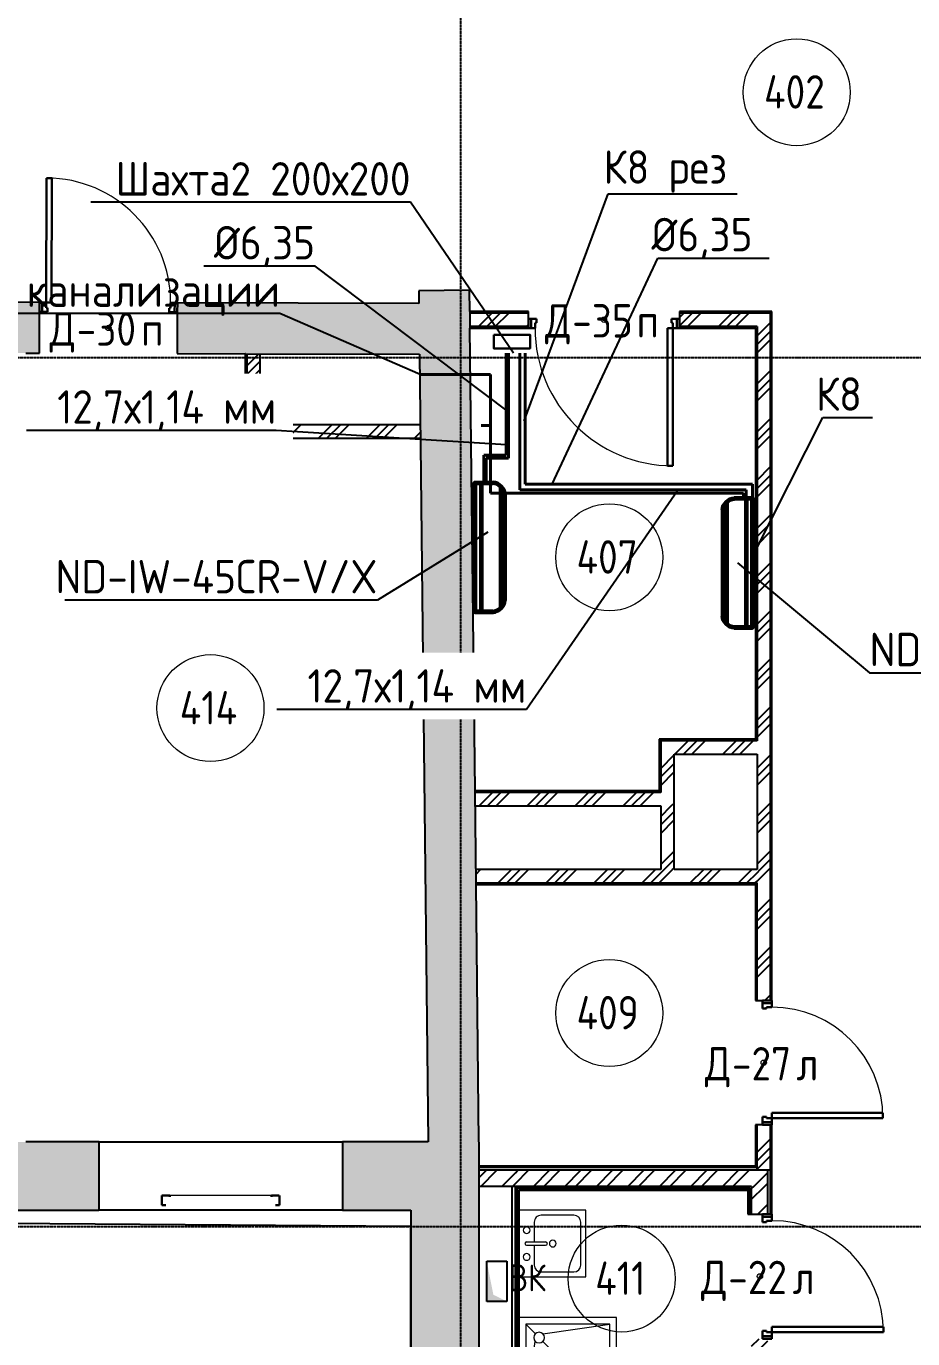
# Model space of a CAD drawing. Header units: millimetres. Extents: x -129048 to 476301, y -5853 to 215316.
# Drawn here: x 361914 to 368545, y 1417 to 11234 of the extents above; entities that cross this region are included whole.
import ezdxf
from ezdxf import colors
from ezdxf.entities.mleader import LeaderData, LeaderLine
from ezdxf.math import Vec2, Vec3

# ---------------------------------------------------------------- set-up
doc = ezdxf.new("R2010")
doc.units = ezdxf.units.MM
for name, pattern in [('ADSK_Линия сетки', [25, 20, -2.5, 0, -2.5]), ('ADSK_Сверху', [4.5, 3, -1.5]), ('ADSK_Снесено', [4.5, 3, -1.5])]:
    doc.linetypes.add(name, pattern=pattern)
for name, color, linetype, lineweight, true_color in [('_ Окна', 5, 'Continuous', 30, 0x0000ff), ('Линии', 7, 'Continuous', 9, 0x00a600), ('Стены внутренние', 5, 'Continuous', 18, 0x0000ff), ('Стены наружные', 1, 'ADSK_Снесено', 18, 0xff0000), ('Стены штриховка', 5, 'Continuous', 18, 0x0000ff)]:
    doc.layers.add(name, color=color, linetype=linetype, lineweight=lineweight, true_color=true_color)
for name, color, linetype, lineweight in [('GAZLAITER', 1, 'Continuous', 40), ('Аннотация', 7, 'Continuous', 9), ('Двери', 251, 'Continuous', 18), ('Дренаж', 36, 'Continuous', 40), ('Кондеи', 6, 'Continuous', 60), ('Марки дверей', 7, 'Continuous', 20), ('Марки помещений', 7, 'Continuous', 20), ('Окна', 251, 'Continuous', 18), ('Сантехника', 251, 'Continuous', 18), ('Узлы', 7, 'Continuous', 18)]:
    doc.layers.add(name, color=color, linetype=linetype, lineweight=lineweight)
doc.styles.add('GOST Common_1', font='GOST Common_0.ttf', dxfattribs={"width": 0.9, "height": 200})
doc.styles.add('GOST Common_2', font='GOST Common_0.ttf', dxfattribs={"width": 0.9, "height": 250})
doc.styles.add('PIK', font='isocpeur.ttf', dxfattribs={"width": 0.9, "height": 250})
pattern_1 = [(45, (322754.53, 150), (-179.6051, 179.6051), []), (45, (322818.03, 150), (0, 359.2102), []), (45, (322691.03, 150), (0, 359.2102), [])]
pattern_2 = [(45, (322754.53, 150), (-117.8655, 117.8655), []), (45, (322833.11, 150), (-117.8655, 117.8655), [])]

# ---------------------------------------------------------------- blocks, each defined once
blk = doc.blocks.new('Витраж-тент со смещением вовне - 60мм 30 сдвиг-1466942-04 План 4-го этажа')
at = {"layer": '_ Окна', "color": 161, "linetype": 'ADSK_Сверху', "true_color": 0xaaaaff}
for p, q in [((-440, 25), (-440, -45)), ((-440, 25), (-410, 25)), ((-440, -45), (-440, 25)), ((440, 25), (410, 25)), ((440, -45), (440, 25)), ((440, -45), (440, 25)), ((-380, -45), (-440, -45)), ((-380, -35), (-380, -45)), ((380, -35), (380, -45)), ((380, -45), (440, -45))]:
    blk.add_line(p, q, dxfattribs=at)
at = {"layer": 'Окна', "color": 161, "linetype": 'ADSK_Сверху', "true_color": 0xaaaaff}
blk.add_line((-380, -45), (380, -45), dxfattribs=at)
blk = doc.blocks.new('AC_Дверь_Однопольная - Д-30п 1030х2200h-1983150-04 План 4-го этажа')
at = {"layer": 'Двери', "lineweight": 30}
for p, q in [((-465, 1120), (-425, 1120)), ((-465, 190), (-465, 1120)), ((-425, 1120), (-425, 190)), ((-515, 190), (-495, 190)), ((-515, 120), (-515, 190)), ((-495, 120), (-515, 120)), ((-495, 190), (-465, 190)), ((-495, 120), (-495, 190)), ((-495, 190), (-495, 120)), ((-455, 120), (-495, 120)), ((-425, 190), (-465, 190)), ((-465, 190), (-465, 150)), ((-465, 150), (-455, 150)), ((-455, 150), (-455, 120)), ((455, 150), (465, 150)), ((455, 120), (455, 150)), ((495, 120), (455, 120)), ((465, 190), (495, 190)), ((465, 150), (465, 190)), ((495, 190), (495, 120)), ((495, 190), (515, 190)), ((495, 120), (495, 190)), ((515, 120), (495, 120)), ((515, 190), (515, 120))]:
    blk.add_line(p, q, dxfattribs=at)
at = {"layer": 'Двери'}
blk.add_arc((-465, 190), 930, 0, 90, dxfattribs=at)
blk = doc.blocks.new('AC_Дверь_Однопольная - Д-35п 1130х2200h-1983249-04 План 4-го этажа')
at = {"layer": 'Двери', "lineweight": 30}
for p, q in [((-515, 1092), (-475, 1092)), ((-515, 62), (-515, 1092)), ((-475, 1092), (-475, 62)), ((-565, 62), (-545, 62)), ((-565, -8), (-565, 62)), ((-545, 62), (-515, 62)), ((-545, -8), (-545, 62)), ((-545, 62), (-545, -8)), ((-475, 62), (-515, 62)), ((-515, 62), (-515, 22)), ((-515, 22), (-505, 22)), ((-505, 22), (-505, -8)), ((505, 22), (515, 22)), ((505, -8), (505, 22)), ((515, 62), (545, 62)), ((515, 22), (515, 62)), ((545, 62), (545, -8)), ((545, 62), (565, 62)), ((545, -8), (545, 62)), ((565, 62), (565, -8)), ((-545, -8), (-565, -8)), ((-505, -8), (-545, -8)), ((545, -8), (505, -8)), ((565, -8), (545, -8))]:
    blk.add_line(p, q, dxfattribs=at)
at = {"layer": 'Двери'}
blk.add_arc((-515, 62), 1030, 0, 90, dxfattribs=at)
blk = doc.blocks.new('AC_Дверь_Однопольная - Д-27л 930х2200h-1983253-04 План 4-го этажа')
at = {"layer": 'Двери', "lineweight": 30}
for p, q in [((415, 892), (375, 892)), ((375, 892), (375, 62)), ((415, 62), (415, 892)), ((-445, 62), (-465, 62)), ((-465, 62), (-465, -8)), ((-415, 62), (-445, 62)), ((-445, 62), (-445, -8)), ((-445, -8), (-445, 62)), ((-415, 22), (-415, 62)), ((-405, 22), (-415, 22)), ((-405, -8), (-405, 22)), ((375, 62), (415, 62)), ((415, 22), (405, 22)), ((405, 22), (405, -8)), ((445, 62), (415, 62)), ((415, 62), (415, 22)), ((445, -8), (445, 62)), ((465, 62), (445, 62)), ((445, 62), (445, -8)), ((465, -8), (465, 62)), ((-465, -8), (-445, -8)), ((-445, -8), (-405, -8)), ((405, -8), (445, -8)), ((445, -8), (465, -8))]:
    blk.add_line(p, q, dxfattribs=at)
at = {"layer": 'Двери'}
blk.add_arc((415, 62), 830, 90, 180, dxfattribs=at)
blk = doc.blocks.new('AC_Дверь_Однопольная - Д-22л 933х2200h-1983239-04 План 4-го этажа')
at = {"layer": 'Двери', "lineweight": 30}
for p, q in [((416.5, 923), (376.5, 923)), ((376.5, 923), (376.5, 90)), ((416.5, 90), (416.5, 923)), ((-446.5, 90), (-466.5, 90)), ((-466.5, 90), (-466.5, 20)), ((-466.5, 20), (-446.5, 20)), ((-416.5, 90), (-446.5, 90)), ((-446.5, 90), (-446.5, 20)), ((-446.5, 20), (-446.5, 90)), ((-446.5, 20), (-406.5, 20)), ((-416.5, 50), (-416.5, 90)), ((-406.5, 50), (-416.5, 50)), ((-406.5, 20), (-406.5, 50)), ((376.5, 90), (416.5, 90)), ((416.5, 50), (406.5, 50)), ((406.5, 50), (406.5, 20)), ((406.5, 20), (446.5, 20)), ((446.5, 90), (416.5, 90)), ((416.5, 90), (416.5, 50)), ((446.5, 20), (446.5, 90)), ((466.5, 90), (446.5, 90)), ((446.5, 90), (446.5, 20)), ((446.5, 20), (466.5, 20)), ((466.5, 20), (466.5, 90))]:
    blk.add_line(p, q, dxfattribs=at)
at = {"layer": 'Двери'}
blk.add_arc((416.5, 90), 833, 90, 180, dxfattribs=at)
blk = doc.blocks.new('Кухонная мойка-Одиночная - 500 x 500 мм-1924934-04 План 4-го этажа')
at = {"layer": 'Сантехника'}
for p, q in [((-234.3, 252.3), (-234.3, -247.7)), ((265.7, -247.7), (265.7, 252.3)), ((3, 138), (-145.4, 138)), ((3, 195.2), (3, 53.1)), ((28.4, 195.2), (28.4, 53.1)), ((176.8, 138), (28.4, 138)), ((-196.2, 87.2), (-196.2, -158.8)), ((227.6, -158.8), (227.6, 87.2)), ((-234.3, -247.7), (265.7, -247.7)), ((-145.4, -209.6), (176.8, -209.6))]:
    blk.add_line(p, q, dxfattribs=at)
for centre, radius, start, end in [((-84.3, 195.2), 25.4, 360, 180), ((15.7, 195.2), 12.7, 360, 180), ((115.7, 195.2), 25.4, 360, 180), ((-145.4, 87.2), 50.8, 90, 180), ((-84.3, 195.2), 25.4, 180, 0), ((115.7, 195.2), 25.4, 180, 0), ((176.8, 87.2), 50.8, 360, 90), ((15.7, 0), 25.4, 360, 180), ((15.7, 0), 25.4, 180, 0), ((15.7, 53.1), 12.7, 180, 0), ((-145.4, -158.8), 50.8, 180, 270), ((176.8, -158.8), 50.8, 270, 0)]:
    blk.add_arc(centre, radius, start, end, dxfattribs=at)
blk = doc.blocks.new('Душевая кабинка-2D - 730кв-1928972-04 План 4-го этажа')
at = {"layer": 'Сантехника'}
for p, q in [((730, 0), (0, 0)), ((730, -730), (730, 0)), ((50, -50), (50, -680)), ((680, -50), (50, -50)), ((680, -680), (680, -50)), ((50, -680), (680, -680)), ((0, -730), (730, -730))]:
    blk.add_line(p, q, dxfattribs=at)
at = {"layer": 'Сантехника', "lineweight": 9}
for p, q in [((122.4, -122.4), (50, -50)), ((177.6, -122.4), (680, -50)), ((50, -680), (121.1, -178.9)), ((680, -680), (178.9, -178.9))]:
    blk.add_line(p, q, dxfattribs=at)
at = {"layer": 'Сантехника'}
for start, end in [(0, 180), (180, 0)]:
    blk.add_arc((150, -150), 40, start, end, dxfattribs=at)
blk = doc.blocks.new('ADSK_Марка_Помещение_ОдноЗначение - Номер-247393-04 План 4-го этажа')
at = {"layer": 'Марки помещений'}
blk.add_circle((0, 0), 4, dxfattribs=at)
blk = doc.blocks.new('ADSK_Марка_Дверь - Типоразмер_ADSK_Марка-58376-04 План 4-го этажа')
at = {"layer": 'Марки дверей', "lineweight": 9}
blk.add_circle((0, 0), 0.2, dxfattribs=at)
blk = doc.blocks.new('Наружний 45+')
for p, q in [((18255.9, 8700.3), (17289.9, 8700.3)), ((17289.9, 8700.3), (17289.9, 8563.2)), ((18255.9, 8651.7), (17289.9, 8651.7)), ((18228.3, 8504.7), (17317.6, 8504.7))]:
    blk.add_line(p, q)
for points in [[(17289.9, 8563.2), (17289.9, 8700.3), (18255.9, 8700.3), (18255.9, 8563.2)], [(18169.9, 8477), (17376, 8477)]]:
    blk.add_lwpolyline(points)
for centre, start, end in [((17385.7, 8572.7), 185.64924, 264.24405), ((18160.2, 8572.7), 275.75595, 354.35076)]:
    blk.add_arc(centre, 96.2, start, end)

msp = doc.modelspace()

# ---------------------------------------------------------------- hatches: boundary and pattern name
at = {"layer": 'Стены внутренние', "lineweight": 25, "true_color": 0x636466}
msp.add_hatch(color=251, dxfattribs=at).paths.add_polyline_path([(364920.50239, 2889.50427), (365300.52604, 2889.50427), (365229.44763, 9260.61163), (364849.47128, 9256.37247), (364912.5928, 3598.48002)])
h = msp.add_hatch(color=251, dxfattribs=at)
h.paths.add_polyline_path([(364854.76938, 8781.47746), (364850.52982, 9161.48999), (363044.37598, 9166.2642), (363043.37153, 8786.26552), (363813.80471, 8784.22904)])
h.paths.add_polyline_path([(362013.37513, 8788.98811), (362013.37513, 9168.98944), (359954.15624, 9174.43257), (359953.15179, 8794.4339), (361561.12614, 8790.18354)])
h.paths.add_polyline_path([(358923.15539, 8797.15648), (358923.97481, 9177.15516), (356028.72839, 9184.80865), (356027.72394, 8804.80997), (357055.769, 8802.09254)])
h = msp.add_hatch(dxfattribs=at)
h.set_pattern_fill('FP_1', color=251, style=0, pattern_type=2)
h.set_pattern_definition(pattern_1)
h.paths.add_polyline_path([(367479.87958, 8988.91709), (367479.87958, 9088.91709), (366799.87958, 9088.91709), (366799.87958, 8988.91709), (367379.87958, 8988.91709)])
h.paths.add_polyline_path([(365669.87958, 8988.91709), (365669.87958, 9088.91709), (365231.36312, 9088.91709), (365232.47875, 8988.91709), (365629.82063, 8988.91709)])
h = msp.add_hatch(dxfattribs=at)
h.set_pattern_fill('FP_1', color=251, style=0, pattern_type=2)
h.set_pattern_definition(pattern_1)
h.paths.add_polyline_path([(367479.87958, 5788.84524), (367479.87958, 8988.91709), (367379.87958, 8988.91709), (367379.87958, 5788.84524)])
h = msp.add_hatch(dxfattribs=at)
h.set_pattern_fill('FP_1', color=251, style=0, pattern_type=2)
h.set_pattern_definition(pattern_1)
h.paths.add_polyline_path([(363663.23999, 8152.52642), (363663.23999, 8784.62703), (363563.23999, 8784.89136), (363563.23999, 8152.52642)])
h = msp.add_hatch(dxfattribs=at)
h.set_pattern_fill('FP_1', color=251, style=0, pattern_type=2)
h.set_pattern_definition(pattern_1)
h.paths.add_polyline_path([(364861.78619, 8152.52642), (364860.67055, 8252.52642), (363663.23999, 8252.52642), (363663.23999, 8152.52642), (364854.76938, 8152.52642)])
h = msp.add_hatch(dxfattribs=at)
h.set_pattern_fill('FP_1', color=251, style=0, pattern_type=2)
h.set_pattern_definition(pattern_1)
h.paths.add_polyline_path([(366659.87958, 5402.16371), (366759.87958, 5402.16371), (366759.87958, 5888.84524), (366659.87958, 5888.84524), (366659.87958, 5502.16371)])
h = msp.add_hatch(dxfattribs=at)
h.set_pattern_fill('FP_1', color=251, style=0, pattern_type=2)
h.set_pattern_definition(pattern_1)
h.paths.add_polyline_path([(367379.87958, 5788.84524), (367379.87958, 5888.84524), (366759.87958, 5888.84524), (366759.87958, 5788.84524), (367367.87958, 5788.84524)])
h = msp.add_hatch(dxfattribs=at)
h.set_pattern_fill('FP_1', color=251, style=0, pattern_type=2)
h.set_pattern_definition(pattern_1)
h.paths.add_polyline_path([(367479.87958, 4926.78828), (367479.87958, 5788.84524), (367379.87958, 5788.84524), (367379.87958, 4926.78828)])
h = msp.add_hatch(dxfattribs=at)
h.set_pattern_fill('FP_1', color=251, style=0, pattern_type=2)
h.set_pattern_definition(pattern_1)
h.paths.add_polyline_path([(365272.49389, 5402.16371), (366659.87958, 5402.16371), (366659.87958, 5502.16371), (365271.37825, 5502.16371)])
h = msp.add_hatch(dxfattribs=at)
h.set_pattern_fill('FP_1', color=251, style=0, pattern_type=2)
h.set_pattern_definition(pattern_1)
h.paths.add_polyline_path([(366659.87958, 4926.78828), (366759.87958, 4926.78828), (366759.87958, 5402.16371), (366659.87958, 5402.16371), (366659.87958, 5127.08452)])
h = msp.add_hatch(dxfattribs=at)
h.set_pattern_fill('FP_1', color=251, style=0, pattern_type=2)
h.set_pattern_definition(pattern_1)
h.paths.add_polyline_path([(365278.91299, 4826.78828), (367379.87958, 4826.84573), (367379.87958, 4926.78828), (365277.79735, 4926.78828)])
h = msp.add_hatch(dxfattribs=at)
h.set_pattern_fill('FP_1', color=251, style=0, pattern_type=2)
h.set_pattern_definition(pattern_1)
h.paths.add_polyline_path([(367479.87958, 2676.77432), (367479.87958, 3016.78828), (367379.87958, 3016.78828), (367379.87958, 2676.77432), (367474.40739, 2676.77432)])
h.paths.add_polyline_path([(367421.87958, 3946.78828), (367479.87958, 3946.78828), (367479.87958, 4926.78828), (367379.87958, 4926.78828), (367379.87958, 3946.78828)])
h = msp.add_hatch(dxfattribs=at)
h.set_pattern_fill('FP_2', color=251, style=0, pattern_type=2)
h.set_pattern_definition(pattern_2)
h.paths.add_polyline_path([(365572.37958, 2556.77432), (365572.37958, 2676.77432), (365301.46628, 2676.77432), (365301.46628, 2556.77432), (365571.87958, 2556.77432)])
h = msp.add_hatch(dxfattribs=at)
h.set_pattern_fill('FP_2', color=251, style=0, pattern_type=2)
h.set_pattern_definition(pattern_2)
h.paths.add_polyline_path([(365572.37958, 2556.77432), (367459.87958, 2556.77432), (367459.87958, 2676.77432), (365572.37958, 2676.77432), (365572.37958, 2556.98133)])
h = msp.add_hatch(dxfattribs=at)
h.set_pattern_fill('FP_2', color=251, style=0, pattern_type=2)
h.set_pattern_definition(pattern_2)
h.paths.add_polyline_path([(367459.87958, 810.23165), (367459.87958, 1416.78828), (367339.87958, 1416.78828), (367339.87958, 810.23165)])
h.paths.add_polyline_path([(367339.87958, 2349.78828), (367459.87958, 2349.78828), (367459.87958, 2556.77432), (367339.87958, 2556.77432), (367339.87958, 2469.16392)])
at = {"layer": 'Стены наружные', "lineweight": 25, "true_color": 0x636466}
h = msp.add_hatch(color=251, dxfattribs=at)
h.paths.add_polyline_path([(364278.98816, 2379.50427), (365301.46628, 2379.50427), (365300.52604, 2889.50427), (364278.98816, 2889.50427), (364278.98816, 2683.42559)])
h.paths.add_polyline_path([(362458.98816, 2379.50427), (362458.98816, 2889.50427), (361442.16742, 2889.50427), (361442.16742, 2379.50427), (361561.12614, 2379.50427)])
h.paths.add_polyline_path([(359622.16742, 2379.50427), (359622.16742, 2889.50427), (358629.15179, 2889.50427), (358629.15179, 2379.50427), (359308.44757, 2379.50427)])
h.paths.add_polyline_path([(356158.59299, 2379.50427), (356809.15179, 2379.50427), (356809.15179, 2889.50427), (355819.17462, 2889.50427), (355819.17462, 2379.50427)])
h.paths.add_polyline_path([(352956.2709, 2379.50427), (353999.17462, 2379.50427), (353999.17462, 2889.50427), (352956.2709, 2889.50427), (352956.2709, 2712.1351)])
h.paths.add_polyline_path([(351136.2709, 2379.50427), (351136.2709, 2889.50427), (350123.48838, 2889.50427), (350123.48838, 2379.50427), (350615.41785, 2379.50427)])
h.paths.add_polyline_path([(348303.48838, 2379.50427), (348303.48838, 2889.50427), (347304.34839, 2889.50427), (347304.34839, 2379.50427), (348045.05471, 2379.50427)])
h.paths.add_polyline_path([(344533.07318, 2379.50427), (345484.34839, 2379.50427), (345484.34839, 2889.50427), (344533.07318, 2889.50427), (344533.07318, 2723.67862)])
h.paths.add_polyline_path([(341692.25211, 2379.50427), (342713.07318, 2379.50427), (342713.07318, 2889.50427), (341692.25211, 2889.50427), (341692.25211, 2723.67862)])
h.paths.add_polyline_path([(339035.06985, 2379.50427), (339872.25211, 2379.50427), (339872.25211, 2889.50427), (338882.04159, 2889.50427), (338882.04159, 2379.50427), (339034.34042, 2379.50427)])
h.paths.add_polyline_path([(336058.77586, 2379.50427), (337062.04159, 2379.50427), (337062.04159, 2889.50427), (336058.77586, 2889.50427), (336058.77586, 2731.96947)])
h.paths.add_polyline_path([(331027.53199, 2379.50427), (331404.76844, 2379.50427), (331404.76844, 2889.50427), (331027.53199, 2889.50427), (331027.53199, 2731.96947)])
h.paths.add_polyline_path([(334238.77586, 2379.50427), (334238.77586, 2889.50427), (333224.76844, 2889.50427), (333224.76844, 2379.50427)])
msp.add_hatch(color=251, dxfattribs=at).paths.add_polyline_path([(365301.46628, 300.23165), (365301.46628, 2379.50427), (364791.46628, 2379.50427), (364791.46628, 300.23165)])
at = {"layer": 'Узлы', "lineweight": 25, "true_color": 0x636466}
msp.add_hatch(color=251, dxfattribs=at).paths.add_polyline_path([(365358.45835, 1696.23383), (365508.45835, 1696.23383), (365407.95583, 1745.73131), (365358.45835, 1996.23383), (365358.45835, 1745.73131)])

# ---------------------------------------------------------------- linework, layer by layer
at = {"linetype": 'ADSK_Линия сетки', "lineweight": 25}
for p, q in [((365164.44493, -2753.38365), (365164.44493, 21818.8012)), ((311668.30983, 8756.78828), (379896.25284, 8756.78828)), ((311668.30983, 2256.78828), (379896.25284, 2256.78828))]:
    msp.add_line(p, q, dxfattribs=at)
at = {"color": 251, "lineweight": 25, "true_color": 0x636466}
msp.add_lwpolyline([(368787.74668, 21084.05859), (368787.74668, 43909.20652), (378787.15222, 43909.20652), (378968.4838, 8682.30207), (372687.93529, 8682.30207), (372687.93529, 300.23165), (364791.46628, 300.23165), (364791.46628, 2256.78828), (353990.50813, 2336.47811), (354090.93005, 2335.73719), (354090.93005, -2582.56685), (341727.17826, -2582.56685), (341727.17826, 2336.47811), (331027.53199, 2336.47811), (331027.53199, 422.0206), (323045.03328, 456.78828), (323045.03328, 8679.25245)], dxfattribs=at)
at = {"layer": 'GAZLAITER', "color": 5, "lineweight": 40, "ltscale": 10}
for p, q in [((365503.85616, 8026.928), (365503.85616, 8788.92196)), ((365605.816, 7767.9081), (365605.816, 8788.92196)), ((365337.33809, 7820.14237), (365337.33809, 8026.928)), ((365337.33809, 8026.928), (365503.85616, 8026.928)), ((367298.2461, 7767.9081), (365605.816, 7767.9081)), ((367298.2461, 7702.57601), (367298.2461, 7767.9081))]:
    msp.add_line(p, q, dxfattribs=at)
at = {"layer": 'GAZLAITER', "color": 1, "lineweight": 40, "ltscale": 10}
for p, q in [((365521.00257, 8003.4129), (365521.00257, 8788.92196)), ((365354.38902, 7820.14237), (365354.38902, 8003.4129)), ((365354.38902, 8003.4129), (365521.00257, 8003.4129))]:
    msp.add_line(p, q, dxfattribs=at)
at = {"layer": 'GAZLAITER'}
for p, q in [((365646.76519, 7809.17611), (365646.76519, 8788.92196)), ((367346.80947, 7809.17611), (365646.76519, 7809.17611)), ((367346.80947, 7702.57601), (367346.80947, 7809.17611))]:
    msp.add_line(p, q, dxfattribs=at)
at = {"layer": 'GAZLAITER', "color": 251, "lineweight": 30, "ltscale": 10, "true_color": 0x636466}
msp.add_lwpolyline([(365411.44574, 8926.8654), (365682.88574, 8926.8654), (365682.88574, 8823.98813), (365411.44574, 8823.98813)], close=True, dxfattribs=at)
at = {"layer": 'Дренаж'}
for p, q in [((365386.85359, 8629.27534), (364859.82801, 8629.27534)), ((365386.85359, 7741.30856), (365386.85359, 8629.27534)), ((365317.35894, 8249.07643), (365386.85359, 8249.07643)), ((365531.32544, 7741.30856), (365386.85359, 7741.30856)), ((367278.26695, 7741.30856), (365531.32544, 7741.30856)), ((367278.26695, 7702.57601), (367278.26695, 7741.30856))]:
    msp.add_line(p, q, dxfattribs=at)
at = {"layer": 'Линии', "color": 251, "lineweight": 25, "true_color": 0x636466}
for p, q in [((365358.45835, 1996.23383), (365508.45835, 1996.23383)), ((365358.45835, 1696.23383), (365358.45835, 1996.23383)), ((365508.45835, 1996.23383), (365508.45835, 1696.23383)), ((365508.45835, 1696.23383), (365358.45835, 1696.23383))]:
    msp.add_line(p, q, dxfattribs=at)
at = {"layer": 'Стены внутренние', "color": 251, "lineweight": 25, "true_color": 0x636466}
for p, q in [((365229.44763, 9260.61163), (364849.47128, 9256.37247)), ((364849.47128, 9256.37247), (364850.52982, 9161.48999)), ((365231.22924, 9100.91709), (365229.44763, 9260.61163)), ((362014.37958, 9168.98678), (359954.15624, 9174.43257)), ((364850.52982, 9161.48999), (363044.37598, 9166.2642)), ((362013.37513, 8788.98811), (362014.19455, 9098.98703)), ((363044.19095, 9096.26444), (363043.37153, 8786.26552)), ((365669.87958, 9100.91709), (365231.22924, 9100.91709)), ((365231.25155, 9098.91709), (365232.59032, 8978.91709)), ((365669.87958, 9046.91709), (365669.87958, 9100.91709)), ((367491.87958, 9100.91709), (366799.87958, 9100.91709)), ((366799.87958, 9100.91709), (366799.87958, 9046.91709)), ((367491.87958, 3946.78828), (367491.87958, 9100.91709)), ((365232.61263, 8976.91709), (365669.87958, 8976.91709)), ((365271.24438, 5514.16371), (365232.61263, 8976.91709)), ((366799.87958, 8976.91709), (367367.87958, 8976.91709)), ((367367.87958, 8976.91709), (367367.87958, 5900.84524)), ((361911.87958, 8789.2564), (362013.37513, 8788.98811)), ((363043.37153, 8786.26552), (363551.23999, 8784.92308)), ((363551.23999, 8784.92308), (363551.23999, 8152.52642)), ((363553.23999, 8784.91779), (364854.76938, 8781.47746)), ((363663.23999, 8252.52642), (363663.23999, 8784.62703)), ((364854.76938, 8781.47746), (364920.50239, 2889.50427)), ((364860.67055, 8252.52642), (363663.23999, 8252.52642)), ((363551.23999, 8152.52642), (364861.78619, 8152.52642)), ((367367.87958, 5900.84524), (366647.87958, 5900.84524)), ((366647.87958, 5900.84524), (366647.87958, 5514.16371)), ((366759.87958, 4926.78828), (366759.87958, 5788.84524)), ((366759.87958, 5788.84524), (367379.87958, 5788.84524)), ((367379.87958, 5788.84524), (367379.87958, 4926.78828)), ((366647.87958, 5514.16371), (365271.24438, 5514.16371)), ((365279.02455, 4816.78828), (365271.26669, 5512.16371)), ((365272.49389, 5402.16371), (366659.87958, 5402.16371)), ((366659.87958, 5402.16371), (366659.87958, 4926.78828)), ((366659.87958, 4926.78828), (365277.79735, 4926.78828)), ((367379.87958, 4926.78828), (366759.87958, 4926.78828)), ((365279.04686, 4814.78828), (367367.87958, 4814.78828)), ((365300.52604, 2889.50427), (365279.04686, 4814.78828)), ((367367.87958, 4814.78828), (367367.87958, 3946.78828)), ((367367.87958, 3946.78828), (367421.87958, 3946.78828)), ((367367.87958, 3016.78828), (367367.87958, 2708.77432)), ((367421.87958, 3016.78828), (367367.87958, 3016.78828)), ((367491.87958, 2349.78828), (367491.87958, 3016.78828)), ((367367.87958, 2708.77432), (365301.46628, 2708.77432)), ((365572.37958, 2556.77432), (365301.46628, 2556.77432)), ((365544.87958, 2556.77432), (365544.87958, 810.23165)), ((365599.87958, 810.23165), (365599.87958, 2528.77432)), ((365599.87958, 2528.77432), (367311.87958, 2528.77432)), ((367311.87958, 2528.77432), (367311.87958, 2349.78828)), ((367311.87958, 2349.78828), (367421.87958, 2349.78828))]:
    msp.add_line(p, q, dxfattribs=at)
at = {"layer": 'Стены наружные', "color": 251, "lineweight": 25, "true_color": 0x636466}
for p, q in [((362458.98816, 2889.50427), (361911.87958, 2889.50427)), ((362458.98816, 2379.50427), (362458.98816, 2889.50427)), ((362458.98816, 2889.50427), (364278.98816, 2889.50427)), ((364920.50239, 2889.50427), (364278.98816, 2889.50427)), ((364278.98816, 2889.50427), (364278.98816, 2379.50427)), ((365301.46628, 2889.50427), (365300.52604, 2889.50427)), ((365301.46628, 810.23165), (365301.46628, 2889.50427)), ((361442.16742, 2379.50427), (362458.98816, 2379.50427)), ((364278.98816, 2379.50427), (362458.98816, 2379.50427)), ((364278.98816, 2379.50427), (364791.46628, 2379.50427)), ((364791.46628, 2379.50427), (364791.46628, 300.23165))]:
    msp.add_line(p, q, dxfattribs=at)
at = {"layer": 'Стены штриховка', "color": 251, "lineweight": 25, "true_color": 0x636466}
for p, q in [((365231.22924, 9100.91709), (365231.25155, 9098.91709)), ((365669.87958, 9098.91709), (365231.25155, 9098.91709)), ((365669.87958, 9088.91709), (365231.36312, 9088.91709)), ((367491.87958, 9098.91709), (366799.87958, 9098.91709)), ((367479.87958, 9088.91709), (366799.87958, 9088.91709)), ((367479.87958, 3946.78828), (367479.87958, 9088.91709)), ((367489.87958, 3946.78828), (367489.87958, 9100.91709)), ((367489.87958, 9088.91709), (367491.87958, 9088.91709)), ((365669.87958, 8988.91709), (365232.47875, 8988.91709)), ((365669.87958, 8978.91709), (365232.59032, 8978.91709)), ((365232.59032, 8978.91709), (365232.61263, 8976.91709)), ((367379.87958, 8988.91709), (366799.87958, 8988.91709)), ((367369.87958, 8978.91709), (366799.87958, 8978.91709)), ((367369.87958, 5900.84524), (367369.87958, 8978.91709)), ((367379.87958, 8988.91709), (367379.87958, 5888.84524)), ((363553.23999, 8784.91779), (363551.23999, 8784.92308)), ((363553.23999, 8784.91779), (363553.23999, 8152.52642)), ((363563.23999, 8784.89136), (363563.23999, 8152.52642)), ((367379.87958, 5898.84524), (366647.87958, 5898.84524)), ((366649.87958, 5900.84524), (366649.87958, 5512.16371)), ((366659.87958, 5898.84524), (366659.87958, 5900.84524)), ((367379.87958, 5900.84524), (367367.87958, 5900.84524)), ((367379.87958, 5888.84524), (366659.87958, 5888.84524)), ((366659.87958, 5888.84524), (366659.87958, 5502.16371)), ((365271.24438, 5514.16371), (365271.26669, 5512.16371)), ((366649.87958, 5512.16371), (365271.26669, 5512.16371)), ((366659.87958, 5502.16371), (365271.37825, 5502.16371)), ((365278.91299, 4826.78828), (367379.87958, 4826.78828)), ((365279.02455, 4816.78828), (365279.04686, 4814.78828)), ((365279.02455, 4816.78828), (367379.87958, 4816.78828)), ((367367.87958, 4814.78828), (367379.87958, 4814.78828)), ((367369.87958, 3946.78828), (367369.87958, 4814.78828)), ((367379.87958, 3946.78828), (367379.87958, 4826.78828)), ((367369.87958, 2708.77432), (367369.87958, 3016.78828)), ((367379.87958, 2676.77432), (367379.87958, 3016.78828)), ((367479.87958, 2349.78828), (367479.87958, 3016.78828)), ((367489.87958, 2708.77432), (367489.87958, 3016.78828)), ((367379.87958, 2706.77432), (365301.46628, 2706.77432)), ((367379.87958, 2696.77432), (365301.46628, 2696.77432)), ((367479.87958, 2676.77432), (365301.46628, 2676.77432)), ((367459.87958, 2349.78828), (367459.87958, 2676.77432)), ((367489.87958, 2708.77432), (367491.87958, 2708.77432)), ((367489.87958, 2349.78828), (367489.87958, 2706.77432)), ((367489.87958, 2696.77432), (367491.87958, 2696.77432)), ((365571.87958, 2556.77432), (365571.87958, 810.23165)), ((367339.87958, 2556.77432), (365572.37958, 2556.77432)), ((367339.87958, 2349.78828), (367339.87958, 2556.77432)), ((367326.87958, 2543.77432), (365571.87958, 2543.77432)), ((365584.87958, 810.23165), (365584.87958, 2543.77432)), ((365590.87958, 810.23165), (365590.87958, 2543.77432)), ((365599.87958, 2537.77432), (365599.87958, 2543.77432)), ((367320.87958, 2537.77432), (365599.87958, 2537.77432)), ((367320.87958, 2349.78828), (367320.87958, 2537.77432)), ((367326.87958, 2349.78828), (367326.87958, 2543.77432))]:
    msp.add_line(p, q, dxfattribs=at)

# ---------------------------------------------------------------- block references
at = {"layer": '_ Окна', "color": 251, "linetype": 'ADSK_Сверху', "lineweight": 25, "true_color": 0x636466, "rotation": 180}
msp.add_blockref('Витраж-тент со смещением вовне - 60мм 30 сдвиг-1466942-04 План 4-го этажа', (363368.98816, 2442.15302), dxfattribs=at)
at = {"layer": 'Двери', "color": 251, "lineweight": 25, "true_color": 0x636466}
for name, p, rotation in [('AC_Дверь_Однопольная - Д-30п 1030х2200h-1983150-04 План 4-го этажа', (362528.87556, 8977.62615), 359.8485505277052), ('AC_Дверь_Однопольная - Д-35п 1130х2200h-1983249-04 План 4-го этажа', (366234.87958, 9038.91709), 180), ('AC_Дверь_Однопольная - Д-27л 930х2200h-1983253-04 План 4-го этажа', (367429.87958, 3481.78828), 269.9999999999999), ('AC_Дверь_Однопольная - Д-22л 933х2200h-1983239-04 План 4-го этажа', (367401.87958, 1883.28828), 270)]:
    msp.add_blockref(name, p, dxfattribs=dict(at, rotation=rotation))
at = {"layer": 'Кондеи', "rotation": 90}
msp.add_blockref('Наружний 45+', (373969.06672, -10435.79522), dxfattribs=at)
at = {"layer": 'Кондеи', "xscale": -1, "rotation": 270}
msp.add_blockref('Наружний 45+', (358646.53832, -10553.36158), dxfattribs=at)
at = {"layer": 'Марки дверей', "color": 251, "lineweight": 25, "true_color": 0x636466, "xscale": 99.99999999999993, "yscale": 99.99999999999993, "zscale": 99.99999999999993}
for p in [(366234.87958, 9038.91709), (362528.87556, 8977.62615), (367429.87958, 3481.78828), (367401.87958, 1883.28828)]:
    msp.add_blockref('ADSK_Марка_Дверь - Типоразмер_ADSK_Марка-58376-04 План 4-го этажа', p, dxfattribs=at)
at = {"layer": 'Марки помещений', "color": 251, "lineweight": 25, "true_color": 0x636466, "xscale": 99.99999999999993, "yscale": 99.99999999999993, "zscale": 99.99999999999993}
for p in [(367677.02199, 10740.79814), (366274.60984, 7262.17914), (363292.22086, 6134.03932), (366274.60984, 3853.0521), (366367.29895, 1866.82749)]:
    msp.add_blockref('ADSK_Марка_Помещение_ОдноЗначение - Номер-247393-04 План 4-го этажа', p, dxfattribs=at)
at = {"layer": 'Сантехника', "color": 251, "lineweight": 25, "true_color": 0x636466, "rotation": 89.9999999999998}
msp.add_blockref('Кухонная мойка-Одиночная - 500 x 500 мм-1924934-04 План 4-го этажа', (365852.22498, 2113.08508), dxfattribs=at)
at = {"layer": 'Сантехника', "color": 251, "lineweight": 25, "true_color": 0x636466}
msp.add_blockref('Душевая кабинка-2D - 730кв-1928972-04 План 4-го этажа', (365599.87958, 1575.23165), dxfattribs=at)

# ---------------------------------------------------------------- texts
at = {"layer": 'Аннотация', "color": 251, "lineweight": 25, "true_color": 0x636466, "insert": (365523.3929, 1972.3308), "char_height": 200, "width": 360.759375, "attachment_point": 1, "style": 'GOST Common_1'}
msp.add_mtext('ВК', dxfattribs=at)
at = {"layer": 'Марки дверей', "color": 251, "lineweight": 25, "true_color": 0x636466, "char_height": 250, "attachment_point": 1, "style": 'GOST Common_2'}
for s, insert, width in [('\\fGOST Common|b0|i0|c204|p34|;\\W.9;Д', (365795.05031, 9155.93018), 245.316375), ('-35', (365997.45656, 9155.93018), 584.4301875), ('\\fGOST Common|b0|i0|c204|p34|;\\W.9;Д', (362089.04628, 9094.63925), 245.316375), ('-30', (362291.45253, 9094.63925), 584.4301875), ('\\fGOST Common|b0|i0|c204|p34|;\\W.9;п', (366479.65968, 9155.93018), 194.8100625), ('\\fGOST Common|b0|i0|c204|p34|;\\W.9;п', (362773.65566, 9094.63925), 194.8100625), ('\\fGOST Common|b0|i0|c204|p34|;\\W.9;Д', (366990.05031, 3598.80138), 245.316375), ('-27', (367192.45656, 3598.80138), 584.4301875), ('\\fGOST Common|b0|i0|c204|p34|;\\W.9;л', (367674.65968, 3598.80138), 194.8100625), ('\\fGOST Common|b0|i0|c204|p34|;\\W.9;Д', (366962.05031, 2000.30138), 245.316375), ('-22', (367164.45656, 2000.30138), 584.4301875), ('\\fGOST Common|b0|i0|c204|p34|;\\W.9;л', (367646.65968, 2000.30138), 194.8100625)]:
    msp.add_mtext(s, dxfattribs=dict(at, insert=insert, width=width))
at = {"layer": 'Марки помещений', "color": 251, "lineweight": 25, "true_color": 0x636466, "char_height": 250, "attachment_point": 1, "style": 'GOST Common_2'}
for s, insert, width in [('402', (367432.21473, 10868.52321), 606.07575), ('407', (366029.80258, 7389.90421), 606.07575), ('414', (363062.2636, 6261.76439), 569.9998125), ('409', (366029.80258, 3980.77717), 606.07575), ('411', (366169.74169, 1994.55256), 490.63275)]:
    msp.add_mtext(s, dxfattribs=dict(at, insert=insert, width=width))

# ---------------------------------------------------------------- next in the draw order: leaders
at = {"layer": 'GAZLAITER', "color": 18, "lineweight": 25, "ltscale": 10, "true_color": 0x000000}
ml = msp.add_multileader_mtext('Standard', dxfattribs=at)
ml.set_content('{\\C256;\\c0;%%C6,35}', color=1, style='PIK')
ml.set_leader_properties()
ml.build(insert=Vec2(0, 0))
ml.multileader.update_dxf_attribs({"text_left_attachment_type": 6, "text_right_attachment_type": 6, "dogleg_length": 0.36, "arrow_head_size": 0.18})
ctx = ml.context
ctx.base_point, ctx.char_height, ctx.arrow_head_size, ctx.landing_gap_size, ctx.plane_origin = Vec3(366637.88842, 9500.91379), 250, 0.18, 0.09, Vec3(367218.09771, 8417.19492)
ctx.left_attachment, ctx.right_attachment, ctx.text_align_type = 6, 6, 2
notes = []
notes.append((ctx, [(0, (1, 1, 0), (366637.52842, 9500.91379), (1, 0), 0.36, [(0, [(365848.8007, 7809.17611)], 0, [])])]))
ctx.mtext.insert, ctx.mtext.alignment, ctx.mtext.flow_direction = Vec3(367346.72842, 9800.91379), 3, 5
ctx.mtext.has_bg_fill, ctx.mtext.bg_color, ctx.mtext.bg_scale_factor, ctx.mtext.bg_transparency, ctx.mtext.use_window_bg_color = 1, -1027028792, 1.5, 0, 1
ml = msp.add_multileader_mtext('Standard', dxfattribs=at)
ml.set_content('{\\C256;\\c0;%%C6,35}', color=1, style='PIK')
ml.set_leader_properties()
ml.build(insert=Vec2(0, 0))
ml.multileader.update_dxf_attribs({"text_left_attachment_type": 6, "text_right_attachment_type": 6, "dogleg_length": 0.36, "arrow_head_size": 0.18})
ctx = ml.context
ctx.base_point, ctx.char_height, ctx.arrow_head_size, ctx.landing_gap_size, ctx.plane_origin = Vec3(363365.57059, 9440.20886), 250, 0.18, 0.09, Vec3(365665.77154, 8496.10588)
ctx.left_attachment, ctx.right_attachment, ctx.text_align_type = 6, 6, 2
notes.append((ctx, [(1, (1, 1, 0), (364074.86059, 9440.20886), (-1, 0), 0.36, [(0, [(365521.00257, 8351.33691)], 0, [])])]))
ctx.mtext.insert, ctx.mtext.alignment, ctx.mtext.flow_direction = Vec3(364074.41059, 9740.20886), 3, 5
ctx.mtext.has_bg_fill, ctx.mtext.bg_color, ctx.mtext.bg_scale_factor, ctx.mtext.bg_transparency, ctx.mtext.use_window_bg_color = 1, -1027028792, 1.5, 0, 1
at = {"layer": 'Кондеи', "color": 18, "lineweight": 25, "ltscale": 10, "true_color": 0x000000}
ml = msp.add_multileader_mtext('Standard', dxfattribs=at)
ml.set_content('ND-IW-45СR-V/X', color=250, style='PIK')
ml.set_leader_properties()
ml.build(insert=Vec2(0, 0))
ml.multileader.update_dxf_attribs({"text_left_attachment_type": 6, "text_right_attachment_type": 6, "dogleg_length": 0.36, "arrow_head_size": 0.18})
ctx = ml.context
ctx.base_point, ctx.char_height, ctx.arrow_head_size, ctx.landing_gap_size, ctx.plane_origin = Vec3(362201.10562, 6942.37766), 250, 0.18, 0.09, Vec3(365367.37808, 7450.45654)
ctx.left_attachment, ctx.right_attachment, ctx.text_align_type = 6, 6, 2
notes.append((ctx, [(0, (1, 1, 0), (364541.64562, 6942.37766), (-1, 0), 0.36, [(0, [(365367.37808, 7450.45654)], 0, [])])]))
ctx.mtext.insert, ctx.mtext.alignment, ctx.mtext.flow_direction = Vec3(364541.19562, 7242.37766), 3, 5
ctx.mtext.has_bg_fill, ctx.mtext.bg_color, ctx.mtext.bg_scale_factor, ctx.mtext.bg_transparency, ctx.mtext.use_window_bg_color = 1, -1027028792, 1.5, 0, 1
ml = msp.add_multileader_mtext('Standard', dxfattribs=at)
ml.set_content('ND-IW-45СR-V/X', color=250, style='PIK')
ml.set_leader_properties()
ml.build(insert=Vec2(0, 0))
ml.multileader.update_dxf_attribs({"text_left_attachment_type": 6, "text_right_attachment_type": 6, "dogleg_length": 0.36, "arrow_head_size": 0.18})
ctx = ml.context
ctx.base_point, ctx.char_height, ctx.arrow_head_size, ctx.landing_gap_size, ctx.plane_origin = Vec3(368221.88809, 6397.37829), 250, 0.18, 0.09, Vec3(367234.92183, 7221.19356)
ctx.left_attachment, ctx.right_attachment = 6, 6
notes.append((ctx, [(1, (1, 1, 0), (368221.52809, 6397.37829), (1, 0), 0.36, [(0, [(367234.92183, 7221.19356)], 0, [])])]))
ctx.mtext.insert, ctx.mtext.flow_direction = Vec3(368221.97809, 6697.37829), 5
ctx.mtext.has_bg_fill, ctx.mtext.bg_color, ctx.mtext.bg_scale_factor, ctx.mtext.bg_transparency, ctx.mtext.use_window_bg_color = 1, -1027028792, 1.5, 0, 1
for ctx, leaders in notes:
    for number, flags, end, landing, length, lines in leaders:
        leader = LeaderData()
        leader.index, (leader.has_last_leader_line, leader.has_dogleg_vector, leader.attachment_direction) = number, flags
        leader.last_leader_point, leader.dogleg_vector, leader.dogleg_length = Vec3(end), Vec3(landing), length
        for number, points, colour, breaks in lines:
            line = LeaderLine()
            line.index, line.vertices, line.color, line.breaks = number, Vec3.list(points), colors.encode_raw_color(colour), breaks
            leader.lines.append(line)
        ctx.leaders.append(leader)

# ---------------------------------------------------------------- next in the draw order: leaders
at = {"layer": 'GAZLAITER', "color": 18, "lineweight": 25, "ltscale": 10, "true_color": 0x000000}
ml = msp.add_multileader_mtext('Standard', dxfattribs=at)
ml.set_content('{\\C256;\\c0;Шахта2 200х200}', color=2, style='PIK')
ml.set_leader_properties()
ml.build(insert=Vec2(0, 0))
ml.multileader.update_dxf_attribs({"text_left_attachment_type": 6, "text_right_attachment_type": 6, "dogleg_length": 0.36, "arrow_head_size": 0.18})
ctx = ml.context
ctx.base_point, ctx.char_height, ctx.arrow_head_size, ctx.landing_gap_size, ctx.plane_origin = Vec3(362493.08652, 9918.3048), 250, 0.18, 0.09, Vec3(365559.01462, 8788.92196)
ctx.left_attachment, ctx.right_attachment, ctx.text_align_type = 6, 6, 2
notes = []
notes.append((ctx, [(1, (1, 1, 0), (364788.62652, 9918.3048), (-1, 0), 0.36, [(0, [(365559.01462, 8788.92196)], 0, [])])]))
ctx.mtext.insert, ctx.mtext.alignment, ctx.mtext.flow_direction = Vec3(364788.17652, 10218.3048), 3, 5
ml = msp.add_multileader_mtext('Standard', dxfattribs=at)
ml.set_content('{\\C256;\\c0;К8 рез}', color=2, style='PIK')
ml.set_leader_properties()
ml.build(insert=Vec2(0, 0))
ml.multileader.update_dxf_attribs({"text_left_attachment_type": 6, "text_right_attachment_type": 6, "dogleg_length": 0.36, "arrow_head_size": 0.18})
ctx = ml.context
ctx.base_point, ctx.char_height, ctx.arrow_head_size, ctx.landing_gap_size, ctx.plane_origin = Vec3(366267.11126, 9981.69703), 250, 0.18, 0.09, Vec3(365430.93079, 8282.21894)
ctx.left_attachment, ctx.right_attachment, ctx.text_align_type = 6, 6, 2
notes.append((ctx, [(0, (1, 1, 0), (366266.75126, 9981.69703), (1, 0), 0.36, [(0, [(365637.55491, 8282.21894)], 0, [])])]))
ctx.mtext.insert, ctx.mtext.alignment, ctx.mtext.flow_direction = Vec3(367155.95126, 10306.69703), 3, 5
ml = msp.add_multileader_mtext('Standard', dxfattribs=at)
ml.set_content('12,7х1,14 мм', color=250, style='PIK')
ml.set_leader_properties()
ml.build(insert=Vec2(0, 0))
ml.multileader.update_dxf_attribs({"text_left_attachment_type": 6, "text_right_attachment_type": 6, "dogleg_length": 0.36, "arrow_head_size": 0.18})
ctx = ml.context
ctx.base_point, ctx.char_height, ctx.arrow_head_size, ctx.landing_gap_size, ctx.plane_origin = Vec3(362186.18771, 8211.61639), 250, 0.18, 0.09, Vec3(364450.66325, 8983.5258)
ctx.left_attachment, ctx.right_attachment, ctx.text_align_type = 6, 6, 2
notes.append((ctx, [(0, (1, 1, 0), (363784.22771, 8211.61639), (-1, 0), 0.36, [(0, [(365503.85616, 8103.02357)], 0, [])])]))
ctx.mtext.insert, ctx.mtext.alignment, ctx.mtext.flow_direction = Vec3(363783.77771, 8511.61639), 3, 5
ctx.mtext.has_bg_fill, ctx.mtext.bg_color, ctx.mtext.bg_scale_factor, ctx.mtext.bg_transparency, ctx.mtext.use_window_bg_color = 1, -1027028792, 1.5, 0, 1
ml = msp.add_multileader_mtext('Standard', dxfattribs=at)
ml.set_content('{\\C256;\\c0;К8}', color=2, style='PIK')
ml.set_leader_properties()
ml.build(insert=Vec2(0, 0))
ml.multileader.update_dxf_attribs({"text_left_attachment_type": 6, "text_right_attachment_type": 6, "dogleg_length": 0.36, "arrow_head_size": 0.18})
ctx = ml.context
ctx.base_point, ctx.char_height, ctx.arrow_head_size, ctx.landing_gap_size, ctx.plane_origin = Vec3(367871.31846, 8308.50881), 250, 0.18, 0.09, Vec3(367360.74487, 7295.93353)
ctx.left_attachment, ctx.right_attachment, ctx.text_align_type = 6, 6, 2
notes.append((ctx, [(0, (1, 1, 0), (367870.95846, 8308.50881), (1, 0), 0.36, [(0, [(367360.74487, 7295.93353)], 0, [])])]))
ctx.mtext.insert, ctx.mtext.alignment, ctx.mtext.flow_direction = Vec3(368163.90846, 8608.50881), 3, 5
for ctx, leaders in notes:
    for number, flags, end, landing, length, lines in leaders:
        leader = LeaderData()
        leader.index, (leader.has_last_leader_line, leader.has_dogleg_vector, leader.attachment_direction) = number, flags
        leader.last_leader_point, leader.dogleg_vector, leader.dogleg_length = Vec3(end), Vec3(landing), length
        for number, points, colour, breaks in lines:
            line = LeaderLine()
            line.index, line.vertices, line.color, line.breaks = number, Vec3.list(points), colors.encode_raw_color(colour), breaks
            leader.lines.append(line)
        ctx.leaders.append(leader)

# ---------------------------------------------------------------- next in the draw order: leaders
ml = msp.add_multileader_mtext('Standard', dxfattribs=at)
ml.set_content('{\\C256;\\c0;В стояк канализации}', color=2, style='PIK')
ml.set_leader_properties()
ml.build(insert=Vec2(0, 0))
ml.multileader.update_dxf_attribs({"text_right_attachment_type": 6, "dogleg_length": 0.36, "arrow_head_size": 0.18})
ctx = ml.context
ctx.base_point, ctx.char_height, ctx.arrow_head_size, ctx.landing_gap_size, ctx.plane_origin = Vec3(360785.12816, 9241.69258), 250, 0.18, 0.09, Vec3(364859.82801, 8629.27534)
ctx.right_attachment, ctx.text_align_type = 6, 2
notes = []
notes.append((ctx, [(0, (1, 1, 0), (363811.91816, 9085.44258), (-1, 0), 0.36, [(0, [(364859.82801, 8629.27534)], 0, [])])]))
ctx.mtext.insert, ctx.mtext.alignment, ctx.mtext.flow_direction = Vec3(363811.46816, 9385.44258), 3, 5
ml = msp.add_multileader_mtext('Standard', dxfattribs=at)
ml.set_content('12,7х1,14 мм', color=250, style='PIK')
ml.set_leader_properties()
ml.build(insert=Vec2(0, 0))
ml.multileader.update_dxf_attribs({"text_left_attachment_type": 6, "text_right_attachment_type": 6, "dogleg_length": 0.36, "arrow_head_size": 0.18})
ctx = ml.context
ctx.base_point, ctx.char_height, ctx.arrow_head_size, ctx.landing_gap_size, ctx.plane_origin = Vec3(364057.31622, 6124.87744), 250, 0.18, 0.09, Vec3(365611.88566, 5445.46233)
ctx.left_attachment, ctx.right_attachment, ctx.text_align_type = 6, 6, 2
notes.append((ctx, [(0, (1, 1, 0), (365655.35622, 6124.87744), (-1, 0), 0.36, [(0, [(366789.82524, 7767.9081)], 0, [])])]))
ctx.mtext.insert, ctx.mtext.alignment, ctx.mtext.flow_direction = Vec3(365654.90622, 6424.87744), 3, 5
ctx.mtext.has_bg_fill, ctx.mtext.bg_color, ctx.mtext.bg_scale_factor, ctx.mtext.bg_transparency, ctx.mtext.use_window_bg_color = 1, -1027028792, 1.5, 0, 1
for ctx, leaders in notes:
    for number, flags, end, landing, length, lines in leaders:
        leader = LeaderData()
        leader.index, (leader.has_last_leader_line, leader.has_dogleg_vector, leader.attachment_direction) = number, flags
        leader.last_leader_point, leader.dogleg_vector, leader.dogleg_length = Vec3(end), Vec3(landing), length
        for number, points, colour, breaks in lines:
            line = LeaderLine()
            line.index, line.vertices, line.color, line.breaks = number, Vec3.list(points), colors.encode_raw_color(colour), breaks
            leader.lines.append(line)
        ctx.leaders.append(leader)

doc.saveas('drawing.dxf')
